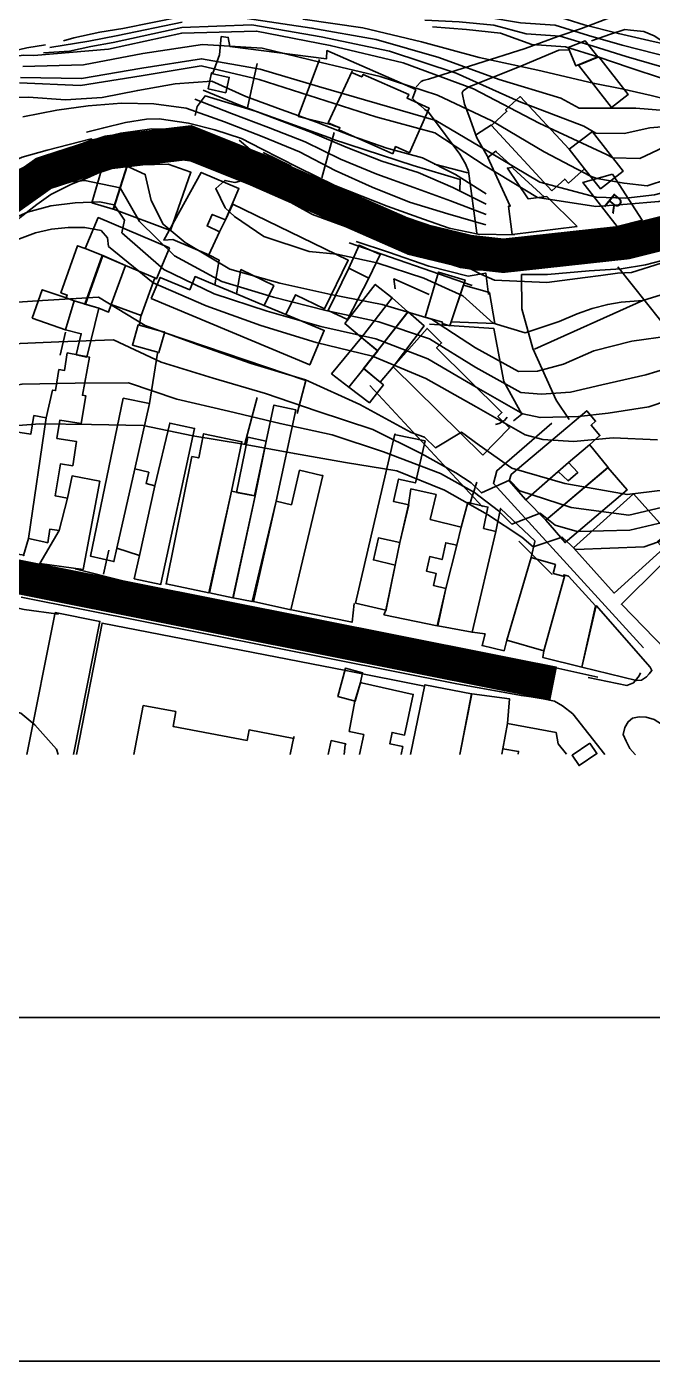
# Model space of a CAD drawing. Header units: millimetres. Extents: x 387 to 811, y 539 to 827.
# Drawn here: x 491.72 to 494.29, y 684.72 to 690.21 of the extents above; entities that cross this region are included whole.
import ezdxf

# ---------------------------------------------------------------- set-up
doc = ezdxf.new("R2010")
doc.units = ezdxf.units.MM
for name, color, linetype in [('7', 8, 'Continuous'), ('CORTE_PAPEL', 7, 'Continuous'), ('FORMATO', 6, 'Continuous')]:
    doc.layers.add(name, color=color, linetype=linetype)

msp = doc.modelspace()

# ---------------------------------------------------------------- linework, layer by layer
at = {"layer": '7', "const_width": 0.1416, "elevation": 74.5159}
for points in [[(491.5409, 689.4368), (491.7853, 689.6104), (492.0534, 689.6972), (492.3845, 689.7366), (492.6605, 689.6262), (493.3071, 689.3421), (493.5357, 689.2869), (493.6777, 689.2711), (494.1823, 689.3263), (494.8796, 689.5011), (495.6918, 689.8246), (496.0387, 689.864), (496.5512, 689.8088), (496.6746, 689.8091), (497.0531, 689.9748), (497.5656, 690.18), (497.8103, 690.2434), (498.3782, 690.6074), (499.8334, 691.1935), (500.5344, 691.3623)], [(493.8852, 687.5099), (491.5409, 687.977)]]:
    msp.add_lwpolyline(points, dxfattribs=at)
at = {"layer": '7', "extrusion": (0.029306, 0.001412, 0.999569), "elevation": 88.6744}
msp.add_lwpolyline([(665.0274, -524.3654), (664.8329, -524.4789), (664.8122, -524.3753), (664.9997, -524.2429)], close=True, dxfattribs=at)
for points in [[(664.598, -523.7672), (664.7973, -523.2694)], [(663.6855, -523.7654), (664.2075, -523.3256)], [(664.0158, -524.0669), (663.8309, -523.8314), (663.7795, -523.8148), (663.0744, -524.4)], [(664.0213, -523.8352), (664.025, -523.8509), (664.0357, -523.8726), (664.0489, -523.8847)], [(663.3937, -524.0389), (663.5368, -523.9085)], [(663.5808, -522.2198), (663.4845, -522.1927)], [(663.5111, -522.0772), (663.4505, -522.2766)], [(662.9628, -524.1665), (662.9217, -524.324), (662.9326, -524.3522), (662.959, -524.3762), (662.972, -524.3818)], [(662.6354, -524.3449), (662.6376, -524.3437), (662.6621, -524.3235), (662.6931, -524.3094), (662.7212, -524.2985), (662.7501, -524.3067), (662.773, -524.3215), (662.7863, -524.3398), (662.7907, -524.3682), (662.7889, -524.3967), (662.7776, -524.4291), (662.7568, -524.4586), (662.7201, -524.4857), (662.6712, -524.5261), (662.6253, -524.563), (662.6249, -524.5633)]]:
    msp.add_lwpolyline(points, dxfattribs=at)
at = {"layer": '7'}
for points in [[(494.583, 690.3874, 73.6189), (494.5349, 690.3473, 73.6294), (494.4763, 690.3103, 73.665), (494.4346, 690.2939, 73.6753), (494.3837, 690.2789, 73.6837), (494.3251, 690.2763, 73.7103), (494.2136, 690.2691, 73.7435), (494.122, 690.2534, 73.789), (493.9993, 690.206, 73.8066), (493.9024, 690.1731, 73.8144), (493.7669, 690.1244, 73.9378), (493.3697, 689.9978, 73.9891), (493.347, 689.9922, 74.008), (493.3397, 689.988, 74.0194), (493.3189, 689.9672, 74.0694)], [(493.0796, 690.3485, 73.7519), (493.277, 690.2987, 73.7462), (493.2899, 690.2957, 73.7458), (493.4353, 690.2989, 73.7416), (493.5814, 690.2872, 73.7373), (493.7248, 690.2737, 73.7331), (493.8701, 690.2653, 73.7289), (494.0098, 690.2214, 73.7248), (494.1511, 690.1857, 73.7207), (494.2941, 690.1536, 73.7166), (494.4368, 690.1218, 73.7125), (494.5816, 690.1004, 73.7082), (494.7271, 690.0969, 73.704)], [(493.1585, 690.3073, 73.7721), (493.322, 690.2683, 73.7674), (493.3247, 690.2678, 73.7673), (493.4656, 690.2667, 73.7632), (493.6096, 690.254, 73.759), (493.7482, 690.2295, 73.7549), (493.8911, 690.2204, 73.7507), (494.0286, 690.1777, 73.7468), (494.1672, 690.1387, 73.7428), (494.307, 690.1026, 73.7387), (494.4468, 690.0665, 73.7347), (494.5894, 690.0454, 73.7305), (494.7323, 690.0504, 73.7263)], [(494.3951, 689.8077, 73.8712), (494.2807, 689.7983, 73.8745), (494.1752, 689.7749, 73.8777), (494.0584, 689.7761, 73.8811), (494.0083, 689.804, 73.8825), (493.743, 689.9068, 73.8902), (493.4828, 690.0226, 73.8976), (493.2093, 690.1139, 73.9055), (492.927, 690.1728, 73.9137), (492.6424, 690.2217, 73.922), (492.354, 690.2103, 73.9304), (492.0714, 690.1494, 73.9388), (491.979, 690.1322, 73.9416), (491.8915, 690.1135, 73.9441), (491.7843, 690.1069, 73.9473)], [(492.3547, 690.2329, 73.908), (492.0909, 690.1777, 73.9158), (491.9708, 690.1542, 73.9193), (491.8098, 690.128, 73.9241)], [(492.3554, 690.2555, 73.8855), (492.1106, 690.2062, 73.8927), (492.0156, 690.1914, 73.8955), (491.9092, 690.1677, 73.8987), (491.8664, 690.156, 73.8999)], [(495.7413, 690.229, 73.8087), (495.5574, 690.1432, 73.8142), (495.3733, 690.0581, 73.8197), (495.1949, 689.9611, 73.8251), (495.0741, 689.9239, 73.8287), (494.9527, 689.8871, 73.8323), (494.8303, 689.8554, 73.8359), (494.706, 689.8306, 73.8396), (494.5817, 689.8324, 73.8432), (494.4602, 689.8547, 73.8468), (494.3407, 689.8692, 73.8502), (494.2229, 689.8783, 73.8537), (494.1111, 689.8784, 73.857), (493.989, 689.8781, 73.8605), (493.9136, 689.9196, 73.8627), (493.6606, 689.9971, 73.87), (493.4117, 690.087, 73.8772), (493.1539, 690.1617, 73.8846), (492.8894, 690.2087, 73.8923), (492.6232, 690.2472, 73.9001)], [(495.7207, 690.2577, 73.7868), (495.5379, 690.1718, 73.7923), (495.3429, 690.0875, 73.7981), (495.1628, 689.9815, 73.8035), (495.0377, 689.9475, 73.8073), (494.9124, 689.9137, 73.811), (494.786, 689.8824, 73.8147), (494.6593, 689.8553, 73.8185), (494.5317, 689.8659, 73.8222), (494.4085, 689.9003, 73.8258), (494.2862, 689.9306, 73.8293), (494.165, 689.9585, 73.8328), (494.0471, 689.9821, 73.8363), (493.8191, 690.0355, 73.8429), (493.5781, 690.0872, 73.8499), (493.3402, 690.1513, 73.8567), (493.0984, 690.2098, 73.8637), (492.8516, 690.2447, 73.8709)], [(493.3539, 690.2411, 73.7889), (493.4959, 690.2347, 73.7847), (493.638, 690.221, 73.7806), (493.7717, 690.1852, 73.7767), (493.9119, 690.1756, 73.7726), (494.0475, 690.134, 73.7687), (494.1835, 690.0919, 73.7648), (494.3202, 690.0516, 73.7608), (494.4567, 690.0115, 73.7569), (494.5972, 689.9902, 73.7528), (494.7378, 690.0037, 73.7487)], [(494.3386, 689.7181, 73.8954), (494.2391, 689.6713, 73.8984), (494.1279, 689.6743, 73.9016), (494.1028, 689.6881, 73.9023), (493.8254, 689.8165, 73.9103), (493.554, 689.9584, 73.9181), (493.2647, 690.0658, 73.9264), (492.9648, 690.1368, 73.9351), (492.6616, 690.1962, 73.9439), (492.3535, 690.1876, 73.9529), (492.0518, 690.1211, 73.9619), (491.744, 690.096, 73.9709)], [(493.5683, 689.3637, 74.2209), (493.5343, 689.6189, 74.1666), (493.5221, 689.649, 74.1155), (493.4987, 689.6894, 74.1164), (493.3818, 689.8462, 74.0803), (493.3681, 689.8632, 74.0809), (493.3549, 689.8736, 74.0815), (493.3358, 689.8892, 74.0821), (493.3164, 689.9062, 74.0828), (493.3032, 689.9184, 74.0834), (493.3167, 689.955, 74.0762), (492.9508, 690.116, 74.0802), (492.9489, 690.0814, 74.0801), (492.5519, 690.133, 74.1119), (492.5448, 690.1703, 74.1123), (492.5158, 690.1737, 74.1133), (492.5091, 690.0988, 74.1244), (492.4818, 690.0231, 74.1455), (492.4827, 690.0224, 74.1455)], [(493.3861, 690.2137, 73.8104), (493.5262, 690.2025, 73.8063), (493.6663, 690.1878, 73.8023), (493.795, 690.141, 73.7985), (493.9328, 690.1308, 73.7945), (494.0664, 690.0904, 73.7907), (494.1995, 690.045, 73.7868), (494.3331, 690.0006, 73.783), (494.4667, 689.9562, 73.7791), (494.605, 689.9351, 73.7751), (494.743, 689.9572, 73.771)], [(494.0405, 690.1559, 73.8297), (494.1189, 690.1834, 73.8271), (494.1774, 690.2026, 73.8252), (494.2015, 690.2003, 73.8245), (494.2555, 690.1941, 73.8224), (494.2989, 690.1764, 73.821), (494.3298, 690.1558, 73.8199), (494.3512, 690.1323, 73.8191)], [(491.4024, 690.0517, 73.9137), (491.5187, 690.0784, 73.9103), (491.64, 690.1088, 73.9066), (491.7151, 690.1268, 73.9044), (491.7925, 690.1398, 73.9021)], [(491.6993, 690.05, 74.0172), (491.9486, 690.0574, 74.0099), (492.1933, 690.104, 74.0026), (492.4389, 690.1407, 73.9954), (492.6845, 690.1263, 73.9882), (492.927, 690.0672, 73.9812), (493.1698, 690.0084, 73.9741), (493.4067, 689.9318, 73.9673), (493.6307, 689.8259, 73.9609), (493.8451, 689.6986, 73.9548), (494.0367, 689.5987, 73.9493), (494.0625, 689.5888, 73.9485), (494.1743, 689.5699, 73.9453), (494.269, 689.5587, 73.9425), (494.3531, 689.5859, 73.94), (494.4805, 689.6287, 73.9362), (494.5775, 689.6722, 73.9333), (494.6819, 689.6928, 73.9302), (494.7857, 689.7149, 73.9272), (494.8907, 689.7323, 73.9241), (494.9952, 689.7526, 73.921), (495.0962, 689.7878, 73.918), (495.1951, 689.828, 73.915), (495.3032, 689.8783, 73.9118)], [(493.6162, 689.6724, 74.1594), (493.568, 689.7572, 74.0424), (493.5348, 689.8489, 73.9899), (493.5169, 689.8957, 73.9614), (493.5078, 689.9418, 73.9596), (493.5124, 689.9495, 73.9527), (493.5357, 689.9664, 73.9408), (493.557, 689.9751, 73.9402), (493.7596, 690.0551, 73.9289), (493.906, 690.1173, 73.8837), (493.9475, 690.1185, 73.8823)], [(491.2979, 689.9648, 73.9842), (491.3975, 690.0175, 73.9812), (491.4553, 690.0406, 73.9795), (491.5587, 690.0657, 73.9764), (491.6483, 690.089, 73.9737), (491.7011, 690.0963, 73.9722), (491.744, 690.096, 73.9709)], [(495.3135, 689.7764, 73.9789), (495.2127, 689.744, 73.9819), (495.1212, 689.7136, 73.9846), (495.0314, 689.678, 73.9873), (494.9403, 689.6478, 73.99), (494.8455, 689.6386, 73.9928), (494.7552, 689.6168, 73.9955), (494.6577, 689.5895, 73.9984), (494.5668, 689.5591, 74.0011), (494.4431, 689.5284, 74.0048), (494.3176, 689.4942, 74.0085), (494.1876, 689.483, 74.0123), (494.0584, 689.4735, 74.0161), (493.8185, 689.5116, 74.0231), (493.602, 689.6407, 74.0293), (493.3952, 689.7769, 74.0351), (493.1529, 689.8434, 74.0422), (492.9122, 689.9192, 74.0491), (492.6721, 689.9969, 74.056), (492.433, 690.0527, 74.063), (492.1859, 690.0123, 74.0703), (491.9372, 689.9723, 74.0776), (491.6855, 689.9834, 74.085)], [(491.6902, 690.0056, 74.0624), (491.941, 690.0008, 74.055), (492.1885, 690.0429, 74.0477), (492.4351, 690.0819, 74.0404), (492.6762, 690.0399, 74.0334), (492.917, 689.9685, 74.0265), (493.1586, 689.8983, 74.0195), (493.399, 689.8285, 74.0125), (493.6115, 689.7024, 74.0065), (493.8272, 689.5739, 74.0003), (494.0598, 689.5119, 73.9936), (494.1819, 689.5087, 73.99), (494.3003, 689.5221, 73.9865), (494.4097, 689.551, 73.9833), (494.5416, 689.5762, 73.9794), (494.6349, 689.6104, 73.9766), (494.7313, 689.6348, 73.9737), (494.8256, 689.6639, 73.9709), (494.9238, 689.6758, 73.968), (495.0193, 689.7029, 73.9652), (495.1129, 689.7383, 73.9624), (495.2068, 689.7719, 73.9596), (495.3137, 689.813, 73.9564)], [(492.6223, 689.8746, 74.1694), (492.6636, 690.0619, 74.1213)], [(492.9205, 690.0791, 74.1059), (492.833, 689.8445, 74.1711), (492.9707, 689.8097, 74.1662), (492.9813, 689.8054, 74.1659), (493.0026, 689.7996, 74.1651)], [(491.571, 689.9226, 74.1333), (491.7226, 689.9245, 74.1289), (491.8753, 689.9128, 74.1244), (492.0251, 689.9224, 74.12), (492.1726, 689.9519, 74.1156), (492.3265, 689.9792, 74.1111), (492.4769, 689.9897, 74.1066), (492.6176, 689.927, 74.1026), (492.7627, 689.873, 74.0984), (492.9083, 689.8209, 74.0942), (493.0521, 689.7652, 74.0901), (493.1974, 689.7139, 74.0859), (493.3451, 689.6742, 74.0816), (493.4807, 689.6059, 74.0778), (493.6073, 689.5264, 74.0742)], [(492.442, 689.9524, 74.1302), (492.5882, 689.8923, 74.126), (492.7364, 689.836, 74.1217), (492.8847, 689.7802, 74.1174), (493.0297, 689.7175, 74.1133), (493.1772, 689.6603, 74.109), (493.3272, 689.6133, 74.1047), (493.47, 689.5519, 74.1006), (493.6068, 689.4837, 74.0967)], [(493.6057, 689.3981, 74.1417), (493.4486, 689.4434, 74.1462), (493.2908, 689.4919, 74.1508), (493.1372, 689.5535, 74.1552), (492.9852, 689.6216, 74.1596), (492.8381, 689.6987, 74.1638), (492.6843, 689.7619, 74.1682), (492.5289, 689.8225, 74.1727), (492.3722, 689.8783, 74.1772), (492.2383, 689.8963, 74.1811), (492.1048, 689.8987, 74.185), (491.9682, 689.8889, 74.189), (491.8398, 689.87, 74.1928), (491.699, 689.8427, 74.197)], [(492.4071, 689.9155, 74.1537), (492.5587, 689.8573, 74.1493), (492.7103, 689.7988, 74.1449), (492.8615, 689.7395, 74.1406), (493.0074, 689.6694, 74.1364), (493.1572, 689.6069, 74.1321), (493.309, 689.5526, 74.1277), (493.4593, 689.4978, 74.1234), (493.6062, 689.4407, 74.1192)], [(492.4084, 689.8483, 74.226), (492.4172, 689.8857, 74.2259), (492.4496, 689.9294, 74.1935), (492.6606, 689.8643, 74.186), (492.9739, 689.7527, 74.175)], [(493.7236, 689.3566, 74.2177), (493.5736, 689.3595, 74.2228), (493.4546, 689.3851, 74.2314), (493.3488, 689.4216, 74.2351), (493.1986, 689.4755, 74.2585), (492.9839, 689.5608, 74.2683), (492.833, 689.634, 74.2805), (492.6819, 689.7118, 74.3083), (492.5997, 689.754, 74.3224), (492.4894, 689.79, 74.3374), (492.3817, 689.8165, 74.3502), (492.2611, 689.8348, 74.3589), (492.2082, 689.833, 74.3696), (492.1224, 689.819, 74.3816), (492.0324, 689.7982, 74.389), (491.9618, 689.7803, 74.3915)], [(491.6062, 689.5591, 74.4292), (491.7151, 689.6328, 74.4129), (491.7542, 689.6533, 74.4097), (491.849, 689.6964, 74.3978), (491.9804, 689.7463, 74.3825), (492.1026, 689.7762, 74.3602), (492.2304, 689.7942, 74.3491), (492.3508, 689.7911, 74.3287), (492.4256, 689.7738, 74.3187), (492.5405, 689.7449, 74.3115), (492.6649, 689.6896, 74.29), (492.9391, 689.5612, 74.2568), (493.1998, 689.4393, 74.2309), (493.4232, 689.3636, 74.2099), (493.5042, 689.3446, 74.202), (493.6088, 689.3266, 74.1931), (493.6619, 689.3244, 74.1909), (493.7874, 689.3271, 74.1795), (493.9014, 689.3405, 74.1708), (494.0402, 689.3514, 74.1501), (494.187, 689.3772, 74.1359), (494.3087, 689.4046, 74.1182)], [(492.9816, 689.779, 74.159), (492.9298, 689.5912, 74.2523)], [(493.6284, 689.8107, 74.0404), (493.5671, 689.7707, 74.0425)], [(490.7649, 689.1964, 74.3823), (490.8787, 689.2498, 74.3789), (490.9921, 689.3035, 74.3755), (491.0982, 689.3671, 74.3723), (491.1953, 689.4369, 74.3694), (491.3024, 689.4893, 74.3661), (491.4922, 689.5852, 74.3605), (491.6965, 689.6763, 74.3543), (491.7999, 689.7063, 74.3513), (491.9805, 689.752, 74.3459), (492.0485, 689.6564, 74.344)], [(492.5894, 689.7463, 74.2832), (492.6446, 689.7007, 74.2816), (492.6087, 689.5825, 74.2828), (492.572, 689.573, 74.2839), (492.5314, 689.5813, 74.2851), (492.4936, 689.5484, 74.2863), (492.5317, 689.4688, 74.2853), (492.5707, 689.4332, 74.2842), (492.6916, 689.3506, 74.2807), (492.8778, 689.2887, 74.2754), (492.9915, 689.2782, 74.2721), (493.1566, 689.2419, 74.2673), (493.3505, 689.1785, 74.2617), (493.5108, 689.1059, 74.2571), (493.6357, 688.9937, 74.2536), (493.7673, 688.9539, 74.2498), (493.9071, 689.0002, 74.2456), (493.9811, 689.0315, 74.2434), (494.0436, 689.0535, 74.2415), (494.1075, 689.0705, 74.2396), (494.1625, 689.0795, 74.238), (494.2515, 689.0868, 74.2354), (494.3811, 689.1264, 74.2315)], [(492.9739, 689.7511, 74.1682), (493.3066, 689.6424, 74.1564), (493.4999, 689.5857, 74.1497), (493.4984, 689.5395, 74.1496)], [(493.6456, 689.2122, 74.1962), (493.5672, 689.2133, 74.1992), (493.5008, 689.2234, 74.2087), (493.3896, 689.2581, 74.2182), (492.8911, 689.4415, 74.2721), (492.7506, 689.5185, 74.288), (492.4598, 689.6457, 74.3194), (492.4252, 689.6563, 74.3256), (492.3275, 689.6702, 74.3363), (492.2168, 689.6755, 74.3429), (492.1388, 689.6706, 74.3569), (492.051, 689.6578, 74.3646), (491.9499, 689.6224, 74.3768), (491.8281, 689.568, 74.4007), (491.7645, 689.5241, 74.4113), (491.6649, 689.4458, 74.4272)], [(492.689, 689.6964, 74.2579), (492.8034, 689.6402, 74.2546)], [(490.8115, 689.1272, 74.4035), (490.9283, 689.174, 74.4), (491.0448, 689.2219, 74.3965), (491.1469, 689.2894, 74.3934), (491.2291, 689.3729, 74.3909), (491.3281, 689.4287, 74.3879), (491.4917, 689.5213, 74.383), (491.5544, 689.5636, 74.3811), (491.6347, 689.5997, 74.3787), (491.7412, 689.6552, 74.3755), (491.8273, 689.568, 74.3731)], [(491.4427, 688.8983, 74.5729), (491.5191, 689.2179, 74.5015), (491.5685, 689.2934, 74.5002), (491.6298, 689.3717, 74.4826), (491.6877, 689.4283, 74.4671), (491.7567, 689.4821, 74.4583), (491.8139, 689.5233, 74.4429), (491.8995, 689.5652, 74.4401), (491.9622, 689.5911, 74.438), (492.0203, 689.6163, 74.4472)], [(492.0504, 689.6577, 74.344), (492.1368, 689.6356, 74.3415), (492.2029, 689.6057, 74.3396), (492.2282, 689.4989, 74.339), (492.277, 689.401, 74.3377), (492.367, 689.3261, 74.3352), (492.5511, 689.216, 74.3299), (492.757, 689.1584, 74.324), (492.9669, 689.1111, 74.3179), (493.1783, 689.071, 74.3117), (493.3823, 689.0102, 74.3058), (493.5628, 688.8926, 74.3007), (493.7392, 688.7947, 74.2957)], [(493.5313, 689.6122, 74.1487), (493.3945, 689.6475, 74.0908)], [(493.8469, 689.5117, 74.1982), (493.7167, 689.6313, 74.1491)], [(491.8273, 689.568, 74.3731), (491.9551, 689.5815, 74.3693), (492.0994, 689.551, 74.3651), (492.1792, 689.4118, 74.363), (492.3233, 689.2706, 74.359), (492.5187, 689.1654, 74.3534), (492.7309, 689.1004, 74.3473), (492.9467, 689.0454, 74.341), (493.165, 688.9996, 74.3347), (493.3741, 688.9286, 74.3286), (493.5637, 688.8114, 74.3232), (493.7488, 688.7077, 74.318)], [(490.858, 689.0578, 74.4247), (490.9781, 689.0984, 74.4211), (491.0978, 689.1406, 74.4175), (491.1959, 689.2117, 74.4145), (491.2631, 689.3087, 74.4124), (491.3534, 689.3682, 74.4097), (491.4957, 689.479, 74.4054), (491.6254, 689.4088, 74.4017), (491.7185, 689.4501, 74.3989)], [(491.7185, 689.4501, 74.3989), (491.8148, 689.4763, 74.396), (491.9145, 689.4893, 74.3931), (492.0148, 689.4929, 74.3901), (492.0746, 689.4803, 74.3884), (492.1175, 689.4176, 74.3872), (492.1069, 689.3649, 74.3876)], [(493.2686, 689.4311, 74.1964), (493.3498, 689.4044, 74.1941), (493.4292, 689.3765, 74.1918), (493.4856, 689.3591, 74.1901), (493.5361, 689.337, 74.1887), (493.5445, 689.216, 74.1886), (493.5842, 689.1955, 74.1875), (493.6412, 689.1707, 74.1858), (493.8571, 689.1616, 74.1795), (494.0138, 689.1811, 74.1749), (494.0785, 689.1899, 74.173), (494.1479, 689.1988, 74.171), (494.2057, 689.202, 74.1693), (494.3273, 689.2412, 74.1656)], [(493.9488, 688.5974, 74.3852), (493.8949, 688.6769, 74.3873), (493.7988, 688.8886, 74.3418), (493.7536, 689.0522, 74.2989), (493.7526, 689.1935, 74.2723), (493.8594, 689.1938, 74.2687), (494.0306, 689.2096, 74.265), (494.1629, 689.2166, 74.2607), (494.2631, 689.2338, 74.2573), (494.3895, 689.2673, 74.2531), (494.5715, 689.3121, 74.2557), (494.6678, 689.3402, 74.2235), (494.8045, 689.3862, 74.1898), (495.0261, 689.439, 74.1599), (495.5331, 688.9466, 74.6099)], [(490.9046, 688.9885, 74.4458), (491.0278, 689.0226, 74.4422), (491.1507, 689.0589, 74.4385), (491.2446, 689.134, 74.4357), (491.3495, 689.2753, 74.4324), (491.4162, 689.3667, 74.4303), (491.5447, 689.3086, 74.4266), (491.6304, 689.3208, 74.4241), (491.7511, 689.3657, 74.4205)], [(491.7511, 689.3657, 74.4205), (491.8176, 689.3803, 74.4185), (491.8857, 689.3879, 74.4165), (491.9542, 689.3878, 74.4145), (492.0215, 689.3757, 74.4125), (492.0479, 689.345, 74.4118), (492.0525, 689.3097, 74.4117)], [(492.1069, 689.3649, 74.3876), (492.2796, 689.2151, 74.3828), (492.4863, 689.1149, 74.3768), (492.7045, 689.0423, 74.3705), (492.9265, 688.9797, 74.3641), (493.1519, 688.9284, 74.3576), (493.3659, 688.8474, 74.3514), (493.5649, 688.7303, 74.3458), (493.758, 688.6206, 74.3403)], [(496.6672, 689.3681, 74.2315), (496.4251, 689.2988, 74.2387), (496.1725, 689.2564, 74.2461), (495.941, 689.1501, 74.2531), (495.7045, 689.0557, 74.2601), (495.6113, 689.0535, 74.2629), (495.5185, 689.0623, 74.2656), (495.4253, 689.0704, 74.2683), (495.3332, 689.083, 74.271), (495.245, 689.1117, 74.2735), (495.158, 689.1445, 74.276), (495.067, 689.1616, 74.2787), (494.9749, 689.1593, 74.2814), (494.8234, 689.0947, 74.2859), (494.6798, 689.0101, 74.2902), (494.5403, 688.9147, 74.2945), (494.3994, 688.8224, 74.2987), (494.2638, 688.7802, 74.3028), (494.0824, 688.7392, 74.3081), (493.9534, 688.7101, 74.312), (493.8328, 688.7008, 74.3155), (493.7488, 688.7077, 74.318)], [(492.0525, 689.3097, 74.4117), (492.2359, 689.1596, 74.4066), (492.4539, 689.0644, 74.4003), (492.6784, 688.9843, 74.3938), (492.9064, 688.9139, 74.3872), (493.1385, 688.8572, 74.3805), (493.3578, 688.7661, 74.3742), (493.5658, 688.6491, 74.3683), (493.7675, 688.5336, 74.3625)], [(493.6161, 689.111, 74.2903), (493.6047, 689.2, 74.2596), (493.5329, 689.1875, 74.2709), (493.3707, 689.2276, 74.2675), (493.2049, 689.2864, 74.2734), (493.072, 689.3302, 74.2781)], [(494.5052, 689.3348, 74.1251), (494.1877, 689.269, 74.1585), (494.0682, 689.2469, 74.1716), (493.9539, 689.2351, 74.1759), (493.7559, 689.2213, 74.1831)], [(496.6779, 689.334, 74.2536), (496.4396, 689.2505, 74.2607), (496.1854, 689.2043, 74.2683), (495.9514, 689.0968, 74.2753), (495.7101, 689.0106, 74.2825), (495.6193, 689.0131, 74.2851), (495.5293, 689.0255, 74.2877), (495.4385, 689.0344, 74.2904), (495.3483, 689.0422, 74.293), (495.2614, 689.0654, 74.2955), (495.1781, 689.1009, 74.2979), (495.0897, 689.1148, 74.3005), (495.0004, 689.1054, 74.3031), (494.8515, 689.0212, 74.3076), (494.7115, 688.9186, 74.3119), (494.574, 688.8097, 74.3161), (494.4349, 688.7032, 74.3203), (494.2766, 688.6491, 74.325), (494.1092, 688.6236, 74.33), (493.9875, 688.6088, 74.3335), (493.8289, 688.6047, 74.3382), (493.758, 688.6206, 74.3403)], [(493.2324, 689.1343, 74.317), (493.227, 689.176, 74.3173), (493.3719, 689.1111, 74.3121)], [(494.7386, 688.4843, 74.4746), (494.1494, 689.2248, 74.2633)], [(491.2565, 688.8975, 74.4805), (491.4198, 688.9252, 74.4757), (491.5512, 689.0715, 74.4716), (491.7807, 689.0863, 74.4649), (492.0103, 689.1008, 74.4581), (492.2035, 688.9838, 74.4526), (492.4204, 688.9042, 74.4464), (492.6395, 688.8271, 74.4401), (492.8625, 688.7607, 74.4336), (493.0862, 688.6591, 74.4272), (493.2985, 688.543, 74.4211), (493.353, 688.524, 74.4196), (493.3982, 688.4808, 74.4183), (493.5049, 688.5443, 74.4151), (493.5777, 688.491, 74.413), (493.712, 688.3971, 74.4092), (493.9303, 688.3331, 74.4029), (494.1871, 688.2881, 74.3955), (494.39, 688.3131, 74.3895)], [(493.8062, 688.8863, 74.3214), (494.2511, 689.0863, 74.3065)], [(492.186, 689.0302, 74.4894), (492.1792, 688.9877, 74.5321)], [(491.8747, 688.9566, 74.5381), (491.8529, 688.8618, 74.534)], [(492.2817, 688.9548, 74.5107), (492.8643, 688.7571, 74.5529), (492.8286, 688.621, 74.6457)], [(493.7199, 688.5911, 74.4155), (493.7535, 688.6186, 74.4144), (493.6794, 688.7534, 74.4151), (493.6389, 688.9715, 74.4036), (493.373, 688.9891, 74.4284)], [(491.2098, 688.7411, 74.5045), (491.3731, 688.7492, 74.4997), (491.6237, 688.9074, 74.4922), (491.8479, 688.9164, 74.4856), (492.0719, 688.9247, 74.479), (492.2687, 688.8326, 74.4734), (492.4831, 688.7677, 74.4672), (492.6988, 688.7035, 74.4609), (492.9113, 688.6307, 74.4548), (493.1406, 688.556, 74.4482), (493.3419, 688.4553, 74.4424), (493.4818, 688.3774, 74.4384), (493.5453, 688.3361, 74.4366), (493.588, 688.2948, 74.4354), (493.7026, 688.3475, 74.432), (493.7455, 688.3033, 74.4308), (493.9561, 688.2348, 74.4247), (494.1945, 688.2034, 74.4178), (494.3991, 688.2518, 74.4117)], [(493.7392, 688.7947, 74.2957), (493.8174, 688.7955, 74.2934), (493.9248, 688.8252, 74.2902), (494.0502, 688.88, 74.2864), (494.2066, 688.9194, 74.2818), (494.364, 688.9415, 74.2772)], [(492.2207, 688.6623, 74.7992), (492.2534, 688.8704, 74.5406), (492.2527, 688.8696, 74.5406)], [(491.3327, 688.5854, 74.5236), (491.5077, 688.7098, 74.5183), (491.6964, 688.7431, 74.5127), (491.9152, 688.7464, 74.5063), (492.1336, 688.7486, 74.4999), (492.3337, 688.6812, 74.4941), (492.5456, 688.6314, 74.488), (492.7581, 688.5799, 74.4818), (492.9727, 688.5338, 74.4756), (493.1844, 688.4635, 74.4695), (493.4185, 688.3743, 74.4627), (493.5582, 688.2965, 74.4587), (493.658, 688.2216, 74.4559), (493.7125, 688.1664, 74.4544), (493.8292, 688.211, 74.4509), (493.8902, 688.1613, 74.4492), (493.9818, 688.1364, 74.4466), (494.1982, 688.1407, 74.4402), (494.4083, 688.1902, 74.434)], [(492.6136, 688.4971, 74.5721), (492.6643, 688.6879, 74.5506)], [(491.3807, 688.5031, 74.5447), (491.5708, 688.564, 74.5391), (491.7691, 688.5791, 74.5332), (491.9821, 688.5764, 74.527), (492.1952, 688.5725, 74.5208), (492.3989, 688.53, 74.5148), (492.6081, 688.4951, 74.5088), (492.8175, 688.4564, 74.5027), (493.0278, 688.4203, 74.4966), (493.2389, 688.3862, 74.4904), (493.4354, 688.3061, 74.4848), (493.6124, 688.2064, 74.4797), (493.7537, 688.1123, 74.4757), (493.7997, 688.0728, 74.4744), (493.9191, 688.1129, 74.4709), (493.9745, 688.0613, 74.4693), (494.2573, 688.0726, 74.461), (494.4174, 688.129, 74.4562)], [(494.3116, 688.5138, 74.3466), (494.13, 688.521, 74.3519), (493.9663, 688.506, 74.3567), (493.8399, 688.5142, 74.3604), (493.7675, 688.5336, 74.3625)], [(493.5378, 688.2461, 74.5644), (493.5677, 688.3396, 74.5434)], [(491.8453, 687.218, 74.5778), (491.838, 687.2402, 74.578), (491.7483, 687.3402, 74.5805), (491.6903, 687.388, 74.5821), (491.5949, 687.4143, 74.5849), (491.4583, 687.4305, 74.5888), (491.1762, 687.4913, 74.597), (491.0984, 687.5379, 74.5992), (490.9697, 687.6443, 74.6029), (490.8673, 687.7697, 74.6057), (490.8458, 687.8344, 74.6062), (490.8657, 687.9076, 74.6056), (490.926, 687.9972, 74.6037), (490.9952, 688.0438, 74.6016)], [(491.1475, 688.0362, 74.6525), (491.1716, 688.0643, 74.6518), (491.5137, 687.8561, 74.6461), (491.704, 687.8151, 74.6464), (491.8465, 687.7957, 74.7176)], [(491.6837, 688.0107, 74.6128), (491.884, 687.9639, 74.6133), (491.9272, 687.9565, 74.6161), (492.2164, 687.9028, 74.6106), (492.4859, 687.8361, 74.6124), (492.8307, 687.7667, 74.6092), (493.1355, 687.7192, 74.6102), (493.2238, 687.7017, 74.611), (493.6004, 687.6311, 74.6043), (493.8692, 687.5806, 74.5951), (494.0663, 687.5365, 74.5865)], [(494.0948, 687.218, 74.5932), (493.9629, 687.3847, 74.6014), (493.9207, 687.4186, 74.5948), (493.8882, 687.4373, 74.5963), (493.8418, 687.4474, 74.5981), (493.7921, 687.4556, 74.6003), (493.7517, 687.4607, 74.6019), (493.4863, 687.5084, 74.6085), (491.6924, 687.8656, 74.6121)], [(491.7158, 687.2182, 74.7356), (491.8329, 687.8023, 74.7241), (492.0166, 687.7654, 74.7389), (491.9078, 687.2182, 74.744)], [(493.0627, 687.8398, 74.6783), (493.0544, 687.7622, 74.7076), (492.7991, 687.8144, 74.851)], [(491.92, 687.2182, 74.6916), (492.0257, 687.7591, 74.6936), (493.0292, 687.5637, 74.6586), (493.3531, 687.4997, 74.7459)], [(493.264, 687.2505, 74.7765), (493.2098, 687.262, 74.8011), (493.2197, 687.3089, 74.8017), (493.2709, 687.2979, 74.7793), (493.3062, 687.465, 74.781), (493.0932, 687.5124, 74.808), (493.0892, 687.5136, 74.8149), (493.0667, 687.4372, 74.6864), (493.0431, 687.3127, 74.8129), (493.1027, 687.2998, 74.7923), (493.0851, 687.2183, 74.7816)], [(493.2949, 687.2183, 74.7729), (493.3549, 687.5053, 74.7508), (493.5467, 687.4675, 74.7427), (493.4983, 687.2183, 74.7615)], [(492.156, 687.2183, 74.8194), (492.1939, 687.4196, 74.8179)], [(492.1939, 687.4196, 74.8179), (492.3288, 687.3944, 74.8304), (492.3175, 687.3332, 74.8342), (492.6227, 687.2757, 74.817), (492.6306, 687.3191, 74.8088), (492.8151, 687.2843, 74.8008), (492.8152, 687.2906, 74.7988), (492.7999, 687.2183, 74.798)], [(493.6754, 687.2413, 74.9764), (493.6952, 687.345, 74.9887), (493.7033, 687.4465, 74.7815), (493.5472, 687.4675, 74.7584), (493.4985, 687.2183, 74.7684)], [(493.9371, 687.2186, 74.9821), (493.9036, 687.2623, 74.9886), (493.8947, 687.3086, 74.9894), (493.6952, 687.345, 74.9887), (493.6754, 687.2413, 74.9764), (493.7403, 687.2308, 74.9736), (493.7379, 687.2185, 74.9715)], [(492.9565, 687.2182, 74.7517), (492.9688, 687.2751, 74.7523)], [(492.9688, 687.2751, 74.7523), (493.0284, 687.2622, 74.7542), (493.0267, 687.2571, 74.761), (493.0217, 687.2183, 74.7869)], [(493.2573, 687.2183, 74.7776), (493.264, 687.2505, 74.7765)], [(493.6716, 687.2185, 74.9641), (493.6754, 687.2413, 74.9764)]]:
    msp.add_polyline3d(points, dxfattribs=at)
for points in [[(494.0664, 690.0895, 73.8793), (494.014, 690.1562, 73.867), (493.9447, 690.1278, 73.8761), (493.9756, 690.0525, 73.8822)], [(494.1224, 689.8811, 74.0197), (494.1909, 689.9343, 74.0064), (494.0706, 690.09, 74.0005), (493.9873, 690.0559, 74.0165)], [(492.4755, 690.0218, 74.1632), (492.4764, 690.0246, 74.1564), (492.4619, 689.9588, 74.1782), (492.5347, 689.942, 74.1752), (492.5489, 690.005, 74.1711)], [(493.2231, 689.6913, 74.2167), (493.2338, 689.7202, 74.149), (493.2913, 689.6953, 74.1689), (493.372, 689.8789, 74.1645), (493.2809, 689.9196, 74.214), (493.2879, 689.9356, 74.214), (493.101, 690.0179, 74.2272), (493.0945, 690.0074, 74.1641), (493.0523, 690.0259, 74.1662), (493.055, 690.0308, 74.1617), (492.9568, 689.8177, 74.1615), (493.0043, 689.7979, 74.2312), (493.0004, 689.7894, 74.2266)], [(493.8774, 689.5377, 74.0225), (493.9304, 689.5865, 74.0211), (493.9451, 689.5706, 74.0272), (494.0112, 689.6295, 74.0326), (493.9478, 689.7094, 74.1555), (493.7462, 689.9267, 74.0368), (493.687, 689.872, 74.0493), (493.6923, 689.8662, 74.049), (493.6293, 689.8079, 74.0505)], [(494.0447, 689.7811, 74.1417), (494.0444, 689.782, 74.146), (493.9478, 689.7094, 74.1555), (494.0112, 689.6295, 74.0326), (494.0775, 689.5468, 74.1474), (494.1705, 689.6188, 74.1405)], [(493.9808, 689.3916, 74.1843), (493.8561, 689.5155, 74.1981), (493.7791, 689.5059, 74.2208), (493.6939, 689.6323, 74.1637), (493.7174, 689.6352, 74.154), (493.6473, 689.6993, 74.1578), (493.6469, 689.7013, 74.1555), (493.614, 689.6756, 74.163), (493.651, 689.5949, 74.2074), (493.7059, 689.4759, 74.212), (493.6986, 689.4749, 74.2122), (493.7134, 689.3584, 74.223)], [(492.0715, 689.4624, 74.4581), (491.9834, 689.4891, 74.4617), (492.0226, 689.6251, 74.4564), (492.1289, 689.6436, 74.448)], [(492.3067, 689.3757, 74.4766), (492.0723, 689.4624, 74.4872), (492.1299, 689.6436, 74.4817), (492.2976, 689.6487, 74.4667), (492.3915, 689.6149, 74.4489)], [(492.3168, 689.338, 74.4892), (492.4652, 689.2752, 74.4869), (492.5086, 689.3696, 74.4938), (492.4576, 689.3936, 74.5097), (492.4787, 689.4412, 74.5074), (492.5336, 689.4189, 74.4915), (492.5885, 689.5477, 74.4805), (492.4336, 689.614, 74.4899), (492.2803, 689.3348, 73.3056)], [(492.5635, 689.484, 74.4824), (492.5336, 689.4189, 74.4915), (492.5086, 689.3696, 74.4938), (492.4651, 689.2752, 74.4825), (492.5074, 689.253, 74.4893), (492.4899, 689.1514, 74.4947), (492.5785, 689.1146, 74.4953), (492.5972, 689.2142, 74.4964), (492.7321, 689.1484, 74.4901), (492.6928, 689.0668, 74.4902), (492.7821, 689.0295, 74.4861), (492.8218, 689.1105, 74.4859), (492.9414, 689.0521, 74.4827), (493.0389, 689.2526, 74.476), (492.5615, 689.4847, 74.4825)], [(492.3031, 689.3034, 74.4306), (492.2498, 689.1766, 74.4595), (492.2427, 689.1797, 74.4687), (492.1219, 689.2315, 74.4924), (492.0283, 689.2725, 74.5888), (491.9563, 689.3014, 74.4619), (492.0095, 689.4282, 74.4308)], [(491.9578, 689.0719, 74.6125), (491.9101, 689.0855, 74.5517), (491.8782, 689.0978, 74.6159), (491.8823, 689.1092, 74.616), (491.8557, 689.1188, 74.6172), (491.9239, 689.3121, 74.5979), (491.9563, 689.3014, 74.4619), (492.0283, 689.2725, 74.5888)], [(493.1704, 689.2756, 74.4512), (493.0832, 689.3148, 74.4508), (493.0419, 689.2201, 74.4212), (493.1243, 689.1787, 74.4083)], [(491.9547, 689.0718, 74.5071), (492.0118, 689.0551, 74.5519), (492.0524, 689.0393, 74.5162), (492.0632, 689.0706, 74.4894), (492.1219, 689.2315, 74.4924), (492.0258, 689.2724, 74.5034)], [(492.0631, 689.0704, 74.4894), (492.1865, 689.025, 74.4838), (492.2427, 689.1797, 74.4687), (492.1218, 689.2315, 74.4901)], [(492.228, 689.0946, 74.4993), (492.2646, 689.1822, 74.495), (492.3862, 689.1314, 74.4962), (492.4086, 689.1854, 74.4896), (492.4899, 689.1514, 74.4947), (492.5785, 689.1146, 74.4953), (492.6928, 689.0668, 74.4902), (492.7821, 689.0295, 74.4861), (492.9398, 688.9635, 74.4833), (492.8806, 688.822, 74.4875)], [(492.9569, 689.0455, 74.4349), (493.0359, 689.0081, 74.4466), (493.1243, 689.1787, 74.4083), (493.0419, 689.2201, 74.4212), (493.0419, 689.2201, 74.4212), (493.0419, 689.2201, 74.4212)], [(493.3555, 689.0184, 74.419), (493.4271, 688.997, 74.4138), (493.4256, 688.9924, 74.4136), (493.4575, 688.9829, 74.4125), (493.4631, 688.9991, 74.4327), (493.5134, 689.1501, 74.4043), (493.5201, 689.1712, 74.4021), (493.4108, 689.204, 74.4205)], [(491.7379, 689.0146, 74.5501), (491.7788, 689.1314, 74.5508), (491.8782, 689.0978, 74.6159), (491.9101, 689.0855, 74.5495), (491.8746, 688.9662, 74.5442)], [(493.22, 689.0972, 74.4617), (493.1503, 689.153, 74.4585), (493.0249, 688.9926, 74.4963), (493.0933, 688.935, 74.5018)], [(493.6425, 688.9925, 74.4257), (493.6198, 689.1198, 74.4042), (493.5137, 689.1501, 74.4043), (493.5138, 689.151, 74.4043), (493.4631, 688.9991, 74.4327)], [(491.9627, 688.8535, 74.5543), (491.9194, 688.8628, 74.5563), (491.9396, 688.95, 74.5477), (491.8748, 688.9662, 74.5507), (491.9101, 689.0855, 74.5517), (492.0118, 689.0551, 74.5519)], [(493.0935, 688.935, 74.5085), (493.1599, 688.8794, 74.5071), (493.2843, 689.0396, 74.474), (493.22, 689.0972, 74.4617)], [(493.2244, 688.8142, 74.7303), (493.1702, 688.7507, 74.509), (493.1024, 688.807, 74.5528), (493.0412, 688.73, 74.5561), (493.1262, 688.6661, 74.5517), (493.1835, 688.7396, 74.544), (493.1702, 688.7507, 74.509), (493.1023, 688.807, 74.5484), (493.1599, 688.8794, 74.5071), (493.2854, 689.0397, 74.5099), (493.3508, 688.9831, 74.5063)], [(492.2828, 688.956, 74.5686), (492.2833, 688.9579, 74.5713), (492.2592, 688.8723, 74.5591), (492.1502, 688.9028, 74.564), (492.1735, 688.9864, 74.5646)], [(493.5927, 688.4504, 74.7232), (493.7034, 688.5625, 74.7211), (493.6552, 688.6095, 74.7101), (493.6716, 688.6264, 74.7009), (493.4027, 688.8914, 74.7048), (493.4232, 688.9123, 74.7044), (493.3632, 688.9719, 74.7238), (493.2244, 688.8142, 74.7303)], [(492.9701, 688.7848, 74.5372), (493.0408, 688.73, 74.5449), (493.1024, 688.807, 74.5528), (493.1601, 688.8794, 74.516), (493.0933, 688.935, 74.504)], [(491.7953, 688.604, 74.7021), (491.8219, 688.7182, 74.9504), (491.8338, 688.7162, 74.9453), (491.8476, 688.8024, 74.9444), (491.8709, 688.7987, 74.9432), (491.8818, 688.8708, 74.9192), (491.9733, 688.854, 74.9155), (491.9445, 688.6971, 74.9524), (491.9581, 688.6948, 74.9469), (491.94, 688.5805, 74.957), (491.8516, 688.5945, 74.9403), (491.8394, 688.519, 74.9349), (491.9205, 688.5061, 74.9314), (491.9045, 688.4066, 74.9302), (491.8543, 688.4148, 74.9346), (491.8328, 688.2824, 74.933), (491.8826, 688.2725, 74.9308), (491.8483, 688.1396, 74.9298), (491.8105, 688.1456, 74.9358), (491.8015, 688.0898, 74.935), (491.7986, 688.0911, 74.9374), (491.7223, 688.1069, 74.9362)], [(492.1124, 688.6853, 74.7905), (492.2207, 688.6623, 74.7992), (492.1597, 688.3934, 74.7157), (492.0867, 688.0669, 74.7596), (492.0738, 688.0117, 74.7908), (492.074, 688.0117, 74.7975), (491.9775, 688.0345, 74.8016), (491.9775, 688.0345, 74.8016)], [(492.6553, 688.2822, 74.7735), (492.7015, 688.508, 74.6954), (492.733, 688.6564, 74.6361), (492.8232, 688.6365, 74.6411), (492.7422, 688.2603, 74.8531), (492.643, 687.8472, 74.6785), (492.5645, 687.8627, 74.8232)], [(493.7101, 688.3707, 74.6296), (493.7013, 688.344, 74.6295), (493.7694, 688.2662, 74.6254), (493.9458, 688.4193, 74.6485), (494.0317, 688.4928, 74.6151), (494.0752, 688.5306, 74.603), (494.0386, 688.5736, 74.5962), (494.0572, 688.5898, 74.5824), (494.0206, 688.633, 74.571), (493.9427, 688.5674, 74.6288)], [(491.7223, 688.1069, 74.9362), (491.702, 688.0368, 74.7244), (491.7044, 688.0382, 74.7289), (491.5652, 688.0605, 74.71), (491.6437, 688.5509, 74.6978), (491.7324, 688.5368, 74.7101), (491.7445, 688.613, 74.7044), (491.7953, 688.604, 74.7021)], [(492.2675, 687.9206, 74.7076), (492.2675, 687.9179, 74.7143), (492.1581, 687.9416, 74.7143), (492.1793, 688.0375, 74.749), (492.2429, 688.3244, 74.734), (492.3043, 688.5825, 74.7453), (492.4066, 688.5604, 74.741)], [(492.3952, 688.4445, 74.7123), (492.4234, 688.4386, 74.7112), (492.4435, 688.5381, 74.6944), (492.6013, 688.5054, 74.6875), (492.5586, 688.302, 74.7732), (492.4646, 687.8836, 74.7176), (492.2893, 687.9201, 74.7247), (492.2892, 687.9201, 74.7224)], [(492.6254, 688.5237, 74.687), (492.7015, 688.508, 74.6954), (492.653, 688.2821, 74.6928), (492.5791, 688.2969, 74.6939)], [(493.0687, 687.8415, 74.9025), (493.1939, 687.8124, 74.9018), (493.2322, 687.997, 74.9015), (493.1422, 688.0186, 74.9032), (493.1632, 688.1094, 74.9038), (493.2513, 688.0908, 74.8912), (493.2879, 688.2451, 74.9399), (493.2252, 688.26, 74.9651), (493.2463, 688.3519, 74.9547), (493.3154, 688.3357, 74.9361), (493.3552, 688.5088, 74.9266), (493.2349, 688.5343, 74.9314), (493.234, 688.535, 74.9315), (493.231, 688.5372, 74.934)], [(494.0317, 688.4928, 74.6151), (493.9458, 688.4193, 74.6485), (493.9839, 688.3787, 74.6463), (493.9438, 688.3446, 74.6518), (493.9037, 688.3823, 74.6538), (493.7695, 688.2662, 74.6278), (493.8529, 688.183, 74.623), (494.1093, 688.4, 74.6107), (494.0325, 688.4934, 74.6151)], [(491.948, 687.9797, 74.8062), (491.9482, 687.9797, 74.8129), (491.7695, 688.004, 73.3225), (491.8483, 688.1396, 74.9298), (491.8826, 688.2725, 74.9308), (491.9019, 688.3644, 74.8061), (492.0163, 688.3426, 74.8012)], [(492.1597, 688.3934, 74.7157), (492.2175, 688.3798, 74.7136), (492.2071, 688.3329, 74.7175), (492.2431, 688.3242, 74.734), (492.1793, 688.0375, 74.749), (492.1791, 688.0375, 74.7423), (492.0867, 688.0669, 74.7596)], [(492.8025, 687.813, 74.8695), (492.6488, 687.8475, 74.876), (492.7422, 688.2603, 74.8531), (492.8049, 688.2463, 74.8549), (492.8383, 688.3881, 74.8427), (492.93, 688.3665, 74.8502), (492.9341, 688.3665, 74.8635)], [(493.8523, 688.183, 74.6006), (493.9313, 688.0905, 74.5957), (494.1868, 688.3072, 74.57), (494.1083, 688.4, 74.5746)], [(492.5643, 687.8627, 74.8143), (492.4678, 687.8838, 74.8274), (492.5586, 688.302, 74.7732), (492.6553, 688.2822, 74.7735)], [(493.1859, 687.7923, 74.7558), (493.1945, 687.8151, 74.9018), (493.2322, 687.997, 74.9015), (493.2513, 688.0908, 74.8912), (493.2868, 688.2451, 74.94), (493.2966, 688.3115, 74.7224), (493.4004, 688.2878, 74.7185), (493.3766, 688.1855, 74.6973), (493.5043, 688.1541, 74.6827), (493.4854, 688.0793, 74.6979), (493.4402, 688.0898, 74.6999), (493.4249, 688.0206, 74.7103), (493.3742, 688.0326, 74.7508), (493.3611, 687.9721, 74.7726), (493.4003, 687.9632, 74.771), (493.3896, 687.9139, 74.7862), (493.4411, 687.9006, 74.7838), (493.4056, 687.7476, 74.7532)], [(493.5495, 687.7208, 74.7834), (493.4071, 687.7477, 74.8048), (493.4411, 687.9006, 74.7838), (493.4854, 688.0793, 74.6979), (493.5043, 688.1541, 74.6827), (493.5314, 688.2558, 74.6725), (493.6138, 688.2365, 74.6757), (493.5961, 688.1485, 74.7782), (493.6468, 688.1358, 74.7759)], [(493.9664, 688.0681, 74.7132), (494.1332, 687.8826, 74.7124), (494.3364, 688.066, 74.6855), (494.3127, 688.0929, 74.7005), (494.3555, 688.132, 74.677), (494.213, 688.2906, 74.6855)], [(493.6468, 688.1358, 74.7759), (493.6658, 688.2308, 74.6832), (493.8081, 688.0961, 74.6951), (493.8068, 688.0942, 74.6817), (493.7926, 688.0288, 74.7482), (493.6925, 687.6882, 74.7817), (493.6808, 687.6447, 74.7208), (493.5899, 687.6662, 74.7244), (493.6023, 687.7141, 74.7663), (493.549, 687.7208, 74.7661)], [(494.8134, 687.8365, 74.6833), (494.7482, 687.9022, 74.667), (494.7367, 687.891, 74.6673), (494.481, 688.151, 74.6774), (494.1639, 687.8363, 74.769), (494.4821, 687.5091, 74.7577), (494.5777, 687.5923, 75.0677)], [(493.6925, 687.6882, 74.7817), (493.8438, 687.6443, 74.7843), (493.9297, 687.9503, 74.8136), (493.8831, 687.9631, 74.8154), (493.8921, 687.9997, 74.7529), (493.7926, 688.0288, 74.7482)], [(493.8438, 687.6443, 74.7843), (493.8394, 687.6173, 74.7658), (494.0006, 687.5779, 74.7838), (494.0574, 687.8304, 74.701), (493.9451, 687.9523, 74.6691), (493.9262, 687.9577, 74.6948), (493.9297, 687.9503, 74.8136), (493.8438, 687.6443, 74.7843)], [(494.0601, 687.8306, 74.7951), (494.0006, 687.5779, 74.786), (494.2251, 687.5219, 74.7898), (494.2457, 687.5243, 74.8139), (494.2551, 687.5299, 74.8226), (494.2669, 687.5376, 74.8223), (494.2784, 687.5499, 74.8221), (494.2889, 687.5639, 74.822), (494.2818, 687.5775, 74.8224)], [(493.0668, 687.4377, 74.6864), (492.9963, 687.4567, 74.6848), (493.0272, 687.5732, 74.6723), (493.0981, 687.5544, 74.6784), (493.0892, 687.5136, 74.8149)], [(494.0333, 687.2646, 74.6576), (494.0624, 687.2219, 74.6624), (493.9894, 687.1722, 74.6732), (493.9604, 687.2147, 74.6751)]]:
    msp.add_polyline3d(points, close=True, dxfattribs=at)
at = {"layer": 'CORTE_PAPEL', "elevation": 74.5159}
msp.add_lwpolyline([(486.0208, 684.7196), (570.1208, 684.7196), (570.1208, 812.1146), (486.0208, 812.1146)], close=True, dxfattribs=at)
at = {"layer": 'FORMATO', "elevation": 74.5159}
msp.add_lwpolyline([(487.4366, 693.2146), (487.4366, 686.1355), (568.705, 686.1355), (568.705, 693.2146)], close=True, dxfattribs=at)

# ---------------------------------------------------------------- texts
at = {"layer": '7', "extrusion": (0.029306, 0.001412, 0.999569)}
msp.add_text('R', height=0.0673, rotation=228.0665, dxfattribs=at).set_placement((664.9035, -524.3181, 88.6744))

doc.saveas('drawing.dxf')
